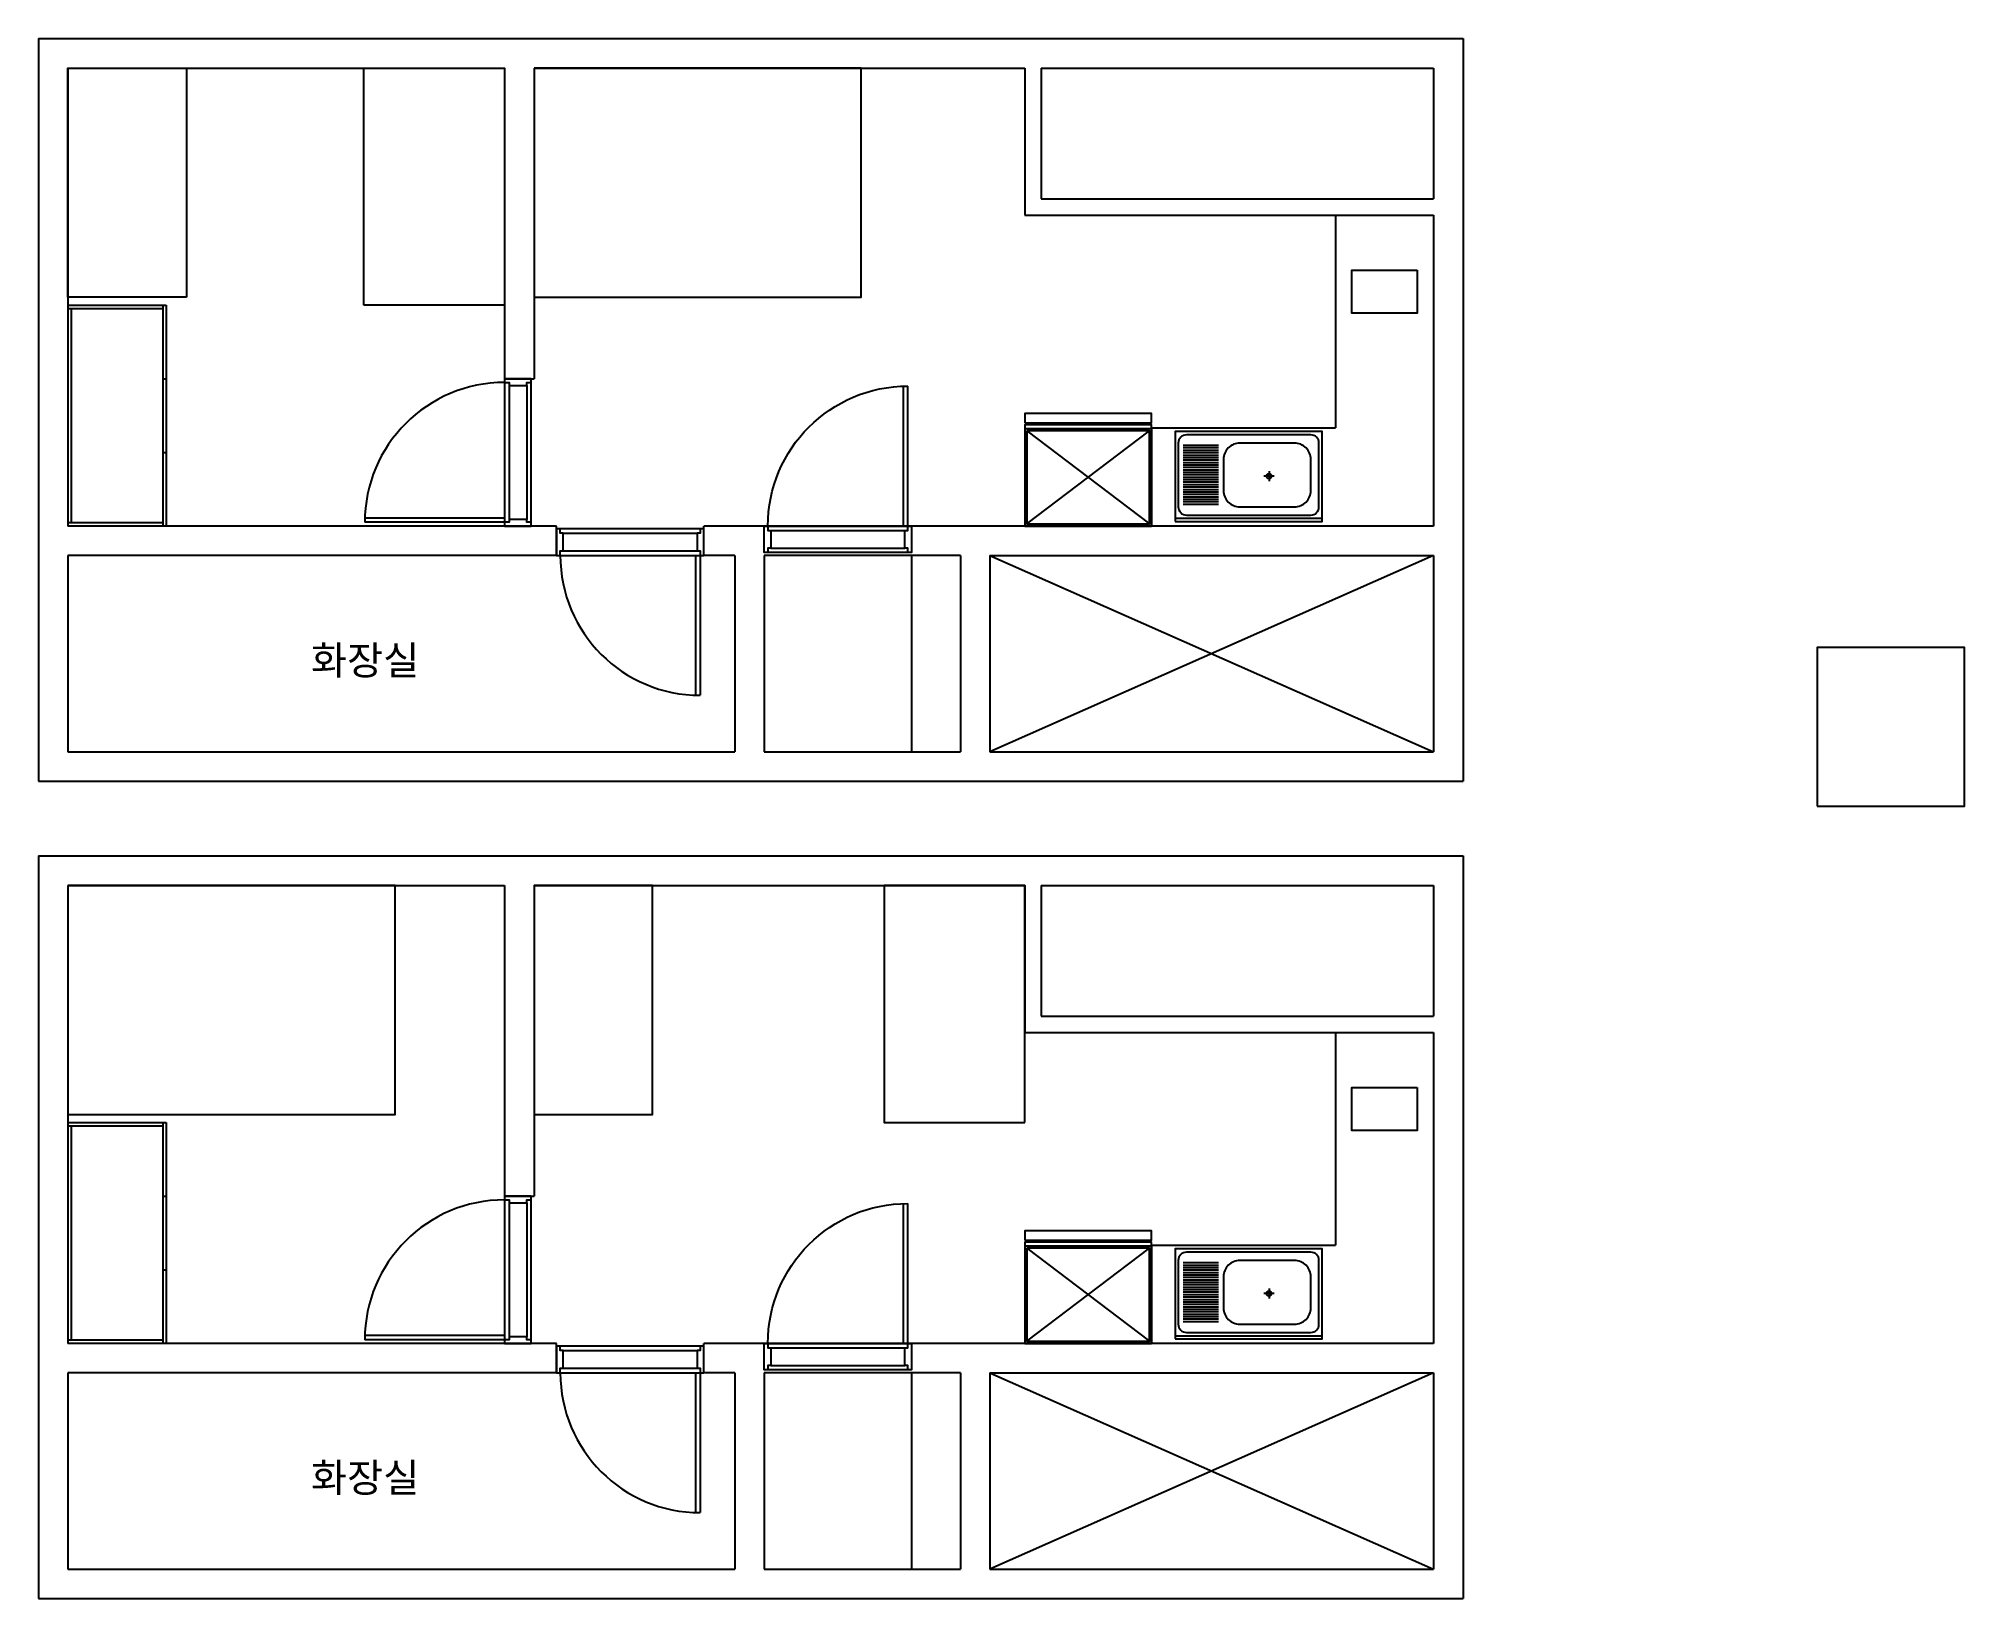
# Model space of a CAD drawing. Header units: millimetres. Extents: x 2180 to 13955, y -3658 to 5879.
import ezdxf

# ---------------------------------------------------------------- set-up
doc = ezdxf.new("R2010")
doc.units = ezdxf.units.MM
doc.layers.add('_LIBR', color=4, linetype='Continuous')
doc.styles.add('textstyle3', font='Arial.ttf')

# ---------------------------------------------------------------- blocks, each defined once
blk = doc.blocks.new('fridge')
at = {"color": 6}
for p, q in [((11273, 984), (10705, 234)), ((10705, 984), (11273, 234)), ((11286, 222), (11286, 997))]:
    blk.add_line(p, q, dxfattribs=at)
for points in [[(10692, 997), (10692, 222), (11311, 222), (11311, 997)], [(11273, 984), (10705, 984), (10705, 234), (11273, 234)], [(11323, 997), (11323, 222), (11380, 222), (11380, 997)]]:
    blk.add_lwpolyline(points, close=True, dxfattribs=at)
blk = doc.blocks.new('sink')
at = {"color": 6}
for p, q in [((7613, 1409), (7397, 1409)), ((7613, 1394), (7397, 1394)), ((7613, 1379), (7397, 1379)), ((7613, 1364), (7397, 1364)), ((7613, 1349), (7397, 1349)), ((7613, 1334), (7397, 1334)), ((7613, 1319), (7397, 1319)), ((7613, 1304), (7397, 1304)), ((7613, 1289), (7397, 1289)), ((7613, 1274), (7397, 1274)), ((7613, 1259), (7397, 1259)), ((7613, 1244), (7397, 1244)), ((7613, 1229), (7397, 1229)), ((7613, 1214), (7397, 1214)), ((7613, 1199), (7397, 1199)), ((7613, 1184), (7397, 1184)), ((7952, 1222), (7890, 1222)), ((7922, 1253), (7922, 1191)), ((7613, 1169), (7397, 1169)), ((7613, 1154), (7397, 1154)), ((7613, 1139), (7397, 1139)), ((7613, 1124), (7397, 1124)), ((7613, 1109), (7397, 1109)), ((7613, 1094), (7397, 1094)), ((7613, 1079), (7397, 1079)), ((7613, 1064), (7397, 1064)), ((7347, 964), (8247, 964)), ((7613, 1049), (7397, 1049))]:
    blk.add_line(p, q, dxfattribs=at)
blk.add_lwpolyline([(7347, 944), (8247, 944), (8247, 1494), (7347, 1494)], close=True, dxfattribs=at)
for points in [[(7417, 984), (8177, 984, 0.414214), (8227, 1034), (8227, 1424, 0.414214), (8177, 1474), (7417, 1474, 0.414214), (7367, 1424), (7367, 1034, 0.414214)], [(8077, 1424), (7743, 1424, 0.414214), (7643, 1324), (7643, 1134, 0.414214), (7743, 1034), (8077, 1034, 0.414214), (8177, 1134), (8177, 1324, 0.414214)]]:
    blk.add_lwpolyline(points, format="xyb", close=True, dxfattribs=at)
blk.add_circle((7921, 1222), 15, dxfattribs=at)
blk = doc.blocks.new('AUDIT_I_020313153326-105')
at = {"color": 0, "linetype": 'Continuous'}
for p, q in [((955, 59), (45, 59)), ((975, 90), (55, 90)), ((25, -90), (975, -90)), ((955, -61), (45, -61))]:
    blk.add_line(p, q, dxfattribs=at)
blk.add_lwpolyline([(55, 1040), (55, 90), (25, 90), (25, 1040)], dxfattribs=at)
for points in [[(45, 59), (25, 59), (25, 90), (0, 90), (0, -90), (25, -90), (25, -61), (45, -61)], [(1000, 90), (975, 90), (975, 59), (955, 59), (955, -61), (975, -61), (975, -90), (1000, -90)]]:
    blk.add_lwpolyline(points, close=True, dxfattribs=at)
blk.add_arc((25, 90), 950, 0, 90, dxfattribs=at)

msp = doc.modelspace()

# ---------------------------------------------------------------- linework, layer by layer
at = {"color": 40, "true_color": 0xf8d731}
for p, q in [((2180, 5879), (10890, 5879)), ((2180, 5879), (2180, 1339)), ((10890, 5879), (10890, 1339)), ((2360, 5699), (5030, 5699)), ((2360, 5699), (2360, 2899)), ((5030, 5699), (5030, 3799)), ((5210, 5699), (5210, 3799)), ((5210, 5699), (8210, 5699)), ((8210, 5699), (8210, 4799)), ((8310, 5699), (8310, 4899)), ((8310, 5699), (10710, 5699)), ((10710, 5699), (10710, 4899)), ((8310, 4899), (10710, 4899)), ((8210, 4799), (10710, 4799)), ((10110, 4799), (10110, 3499)), ((10710, 4799), (10710, 2899)), ((8985, 3499), (10110, 3499)), ((8985, 3499), (8985, 2899)), ((5348, 2899), (2360, 2899)), ((5348, 2719), (5348, 2899)), ((10710, 2899), (6248, 2899)), ((6248, 2719), (6248, 2899)), ((2360, 2719), (2360, 1519)), ((5348, 2719), (2360, 2719)), ((6437, 2719), (6248, 2719)), ((6437, 2719), (6437, 1519)), ((6617, 2719), (6617, 1519)), ((7817, 2719), (6617, 2719)), ((7517, 2719), (7517, 1519)), ((7817, 2719), (7817, 1519)), ((7997, 2719), (7997, 1519)), ((7997, 2719), (10710, 2719)), ((7997, 2719), (10710, 1519)), ((10710, 2719), (7997, 1519)), ((10710, 2719), (10710, 1519)), ((2360, 1519), (6437, 1519)), ((6617, 1519), (7817, 1519)), ((7997, 1519), (10710, 1519)), ((2180, 1339), (10890, 1339)), ((2180, 882), (2180, -3658)), ((2180, 882), (10890, 882)), ((10890, 882), (10890, -3658)), ((2360, 702), (5030, 702)), ((2360, 702), (2360, -2098)), ((5030, 702), (5030, -1198)), ((5210, 702), (5210, -1198)), ((5210, 702), (8210, 702)), ((8210, 702), (8210, -198)), ((8310, 702), (10710, 702)), ((8310, 702), (8310, -98)), ((10710, 702), (10710, -98)), ((8310, -98), (10710, -98)), ((8210, -198), (10710, -198)), ((10110, -198), (10110, -1498)), ((10710, -198), (10710, -2098)), ((8985, -1498), (10110, -1498)), ((8985, -1498), (8985, -2098)), ((5348, -2098), (2360, -2098)), ((5348, -2278), (5348, -2098)), ((10710, -2098), (6248, -2098)), ((6248, -2278), (6248, -2098)), ((5348, -2278), (2360, -2278)), ((2360, -2278), (2360, -3478)), ((6437, -2278), (6248, -2278)), ((6437, -2278), (6437, -3478)), ((6617, -2278), (6617, -3478)), ((7817, -2278), (6617, -2278)), ((7517, -2278), (7517, -3478)), ((7817, -2278), (7817, -3478)), ((7997, -2278), (7997, -3478)), ((7997, -2278), (10710, -2278)), ((7997, -2278), (10710, -3478)), ((10710, -2278), (7997, -3478)), ((10710, -2278), (10710, -3478)), ((2360, -3478), (6437, -3478)), ((6617, -3478), (7817, -3478)), ((7997, -3478), (10710, -3478)), ((2180, -3658), (10890, -3658))]:
    msp.add_line(p, q, dxfattribs=at)
at = {"color": 6}
for p, q in [((2360, 4249), (2960, 4249)), ((2940, 4249), (2940, 3799)), ((2960, 4249), (2960, 3799)), ((2360, 4229), (2940, 4229)), ((2380, 4229), (2380, 2919)), ((2940, 3799), (2960, 3799)), ((2940, 3799), (2940, 3349)), ((2960, 3799), (2960, 3349)), ((2940, 3349), (2960, 3349)), ((2940, 3349), (2940, 2899)), ((2960, 3349), (2960, 2899)), ((2940, 2919), (2360, 2919)), ((2360, -748), (2960, -748)), ((2360, -768), (2940, -768)), ((2380, -768), (2380, -2078)), ((2940, -748), (2940, -1198)), ((2960, -748), (2960, -1198)), ((2940, -1198), (2940, -1648)), ((2940, -1198), (2960, -1198)), ((2960, -1198), (2960, -1648)), ((2940, -1648), (2940, -2098)), ((2940, -1648), (2960, -1648)), ((2960, -1648), (2960, -2098)), ((2940, -2078), (2360, -2078))]:
    msp.add_line(p, q, dxfattribs=at)
for p, q in [((5030, 3799), (5210, 3799)), ((5030, -1198), (5210, -1198))]:
    msp.add_line(p, q)
for points in [[(3085, 4299), (2360, 4299), (2360, 5699), (3085, 5699)], [(4170, 4249), (4170, 5699), (5030, 5699), (5030, 4249)], [(5210, 5699), (5210, 4299), (7210, 4299), (7210, 5699)], [(10610, 4463), (10610, 4200), (10210, 4200), (10210, 4463)], [(13055, 1187), (13955, 1187), (13955, 2157), (13055, 2157)], [(2360, 702), (2360, -698), (4360, -698), (4360, 702)], [(5210, -698), (5935, -698), (5935, 702), (5210, 702)], [(8210, -748), (8210, 702), (7350, 702), (7350, -748)], [(10610, -534), (10610, -797), (10210, -797), (10210, -534)]]:
    msp.add_lwpolyline(points, close=True, dxfattribs=at)

# ---------------------------------------------------------------- block references
at = {"rotation": 90}
for p in [(9207, -7793), (9207, -12790)]:
    msp.add_blockref('fridge', p, dxfattribs=at)
for p in [(1782, 1982), (1782, -3015)]:
    msp.add_blockref('sink', p)
at = {"layer": '_LIBR', "linetype": 'Continuous', "xscale": 0.8999999999999926, "yscale": 0.8999999999999926, "zscale": 0.8999999999999926}
for p, rotation in [((5111, 2899), 90), ((6248, 2800), 180), ((5111, -2098), 90), ((6248, -2197), 180)]:
    msp.add_blockref('AUDIT_I_020313153326-105', p, dxfattribs=dict(at, rotation=rotation))
at = {"layer": '_LIBR', "linetype": 'Continuous', "xscale": -0.8999999999999926, "yscale": 0.8999999999999926, "zscale": 0.8999999999999926}
for p in [(7517, 2818), (7517, -2179)]:
    msp.add_blockref('AUDIT_I_020313153326-105', p, dxfattribs=at)

# ---------------------------------------------------------------- texts
at = {"style": 'textstyle3'}
for p in [(3846, 1990), (3846, -3007)]:
    msp.add_text('화장실', height=176, dxfattribs=at).set_placement(p)

doc.saveas('drawing.dxf')
